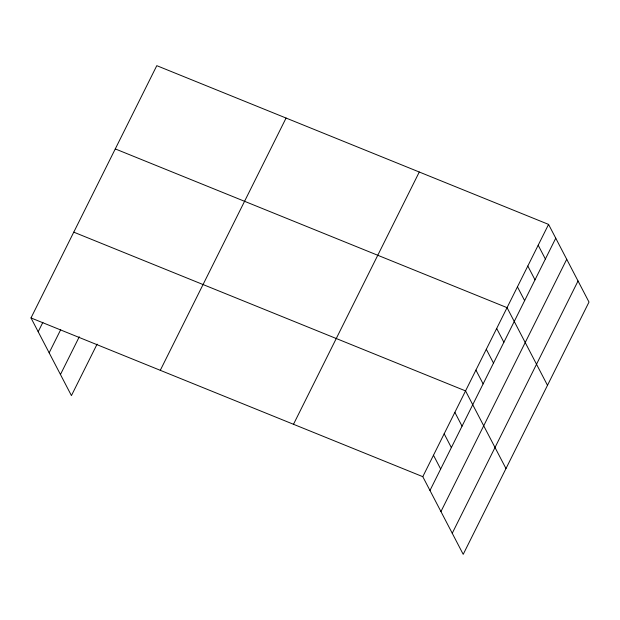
<?xml version="1.0" encoding="UTF-8"?>
<svg xmlns="http://www.w3.org/2000/svg" width="620" height="620" viewBox="0 0 620 620"><rect width="100%" height="100%" fill="white"/><g stroke="black" fill="none" stroke-linecap="round" stroke-linejoin="round"><path stroke-width="0.93" d="M31 317.936L156.79 65.666L548.568 224.401L589 302.064L463.21 554.334L422.786 476.671L31 317.936L71.432 395.599L97.092 344.131M38.184 331.739L42.889 322.307M49.158 352.811L60.706 329.654M60.458 374.519L79.275 336.784M160.286 370.318L286.076 118.048M293.493 424.289L419.283 172.019M422.786 476.671L548.568 224.401M429.97 490.482L555.76 238.212M440.944 511.554L566.726 259.284M452.243 533.262L578.034 280.992M115.274 148.916L507.059 307.652L547.491 385.315M73.765 232.159L465.55 390.902L505.982 468.565M538.191 245.218L545.383 259.021M527.814 266.026L535.006 279.837M517.437 286.843L524.629 300.646M496.682 328.468L503.874 342.271M486.305 349.277L493.497 363.088M475.928 370.094L483.12 383.896M454.863 412.346L462.047 426.149M444.168 433.791L451.352 447.594M433.481 455.227L440.665 469.038"/></g></svg>
